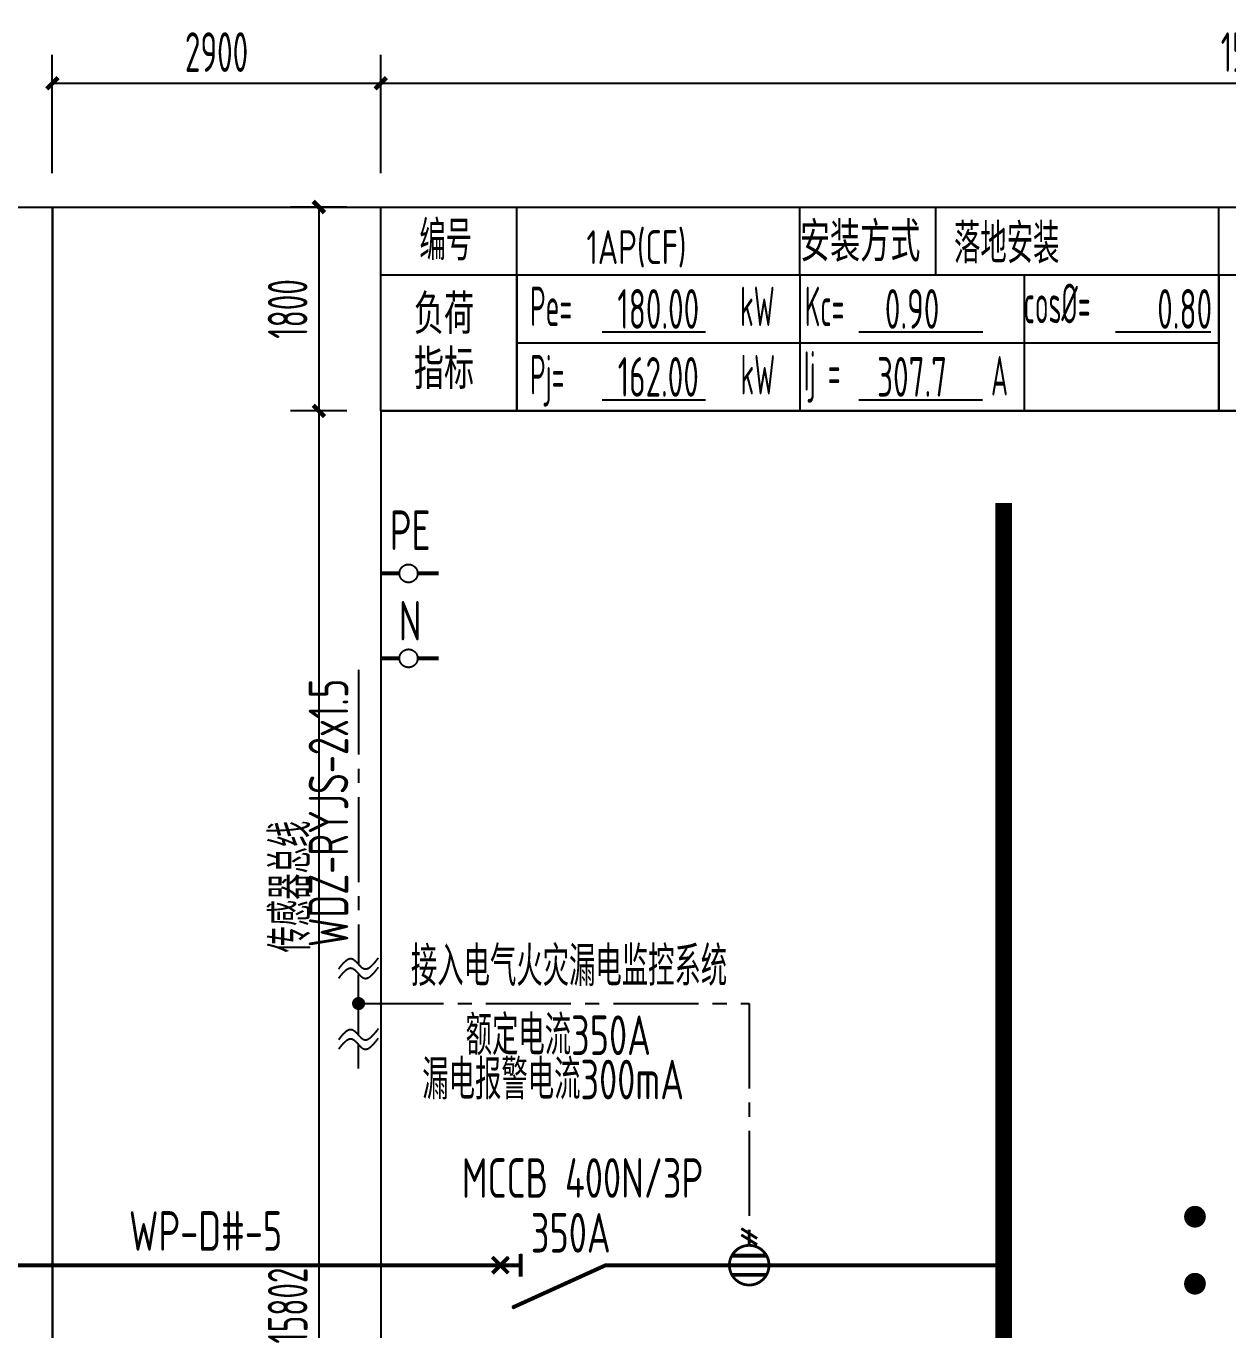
# Model space of a CAD drawing. Header units: millimetres. Extents: x -84100 to 597295, y 0 to 572785.
# Drawn here: x 363209 to 373821, y 260012 to 271526 of the extents above; entities that cross this region are included whole.
import ezdxf
from ezdxf.enums import TextEntityAlignment as Align

# ---------------------------------------------------------------- set-up
doc = ezdxf.new("R2010")
doc.units = ezdxf.units.MM
doc.header["$LTSCALE"] = 1000
doc.linetypes.add('__DASH', pattern=[0.35, 0.25, -0.1])
doc.linetypes.add('CENTER2', pattern=[1.125, 0.75, -0.125, 0.125, -0.125])
for name, color, linetype in [('D-标注', 1, 'Continuous'), ('D电气数据', 192, 'Continuous'), ('LITE_照明布线_E', 6, 'Continuous'), ('SIG_TEXT', 7, 'Continuous'), ('SYS_元件_E', 3, 'Continuous'), ('SYS_系统标注_E', 7, 'Continuous'), ('SYS_说明_E', 7, 'Continuous'), ('WIRE-照明', 1, 'Continuous'), ('电气文字', 4, 'Continuous')]:
    doc.layers.add(name, color=color, linetype=linetype)
doc.styles.add('_TEL_DIM', font='TSSDENG', dxfattribs={"width": 0.6, "height": 3.5, "bigfont": 'TSSDCHN'})
doc.styles.add('ICDA-STYLE1', font='TSSDENG.shx', dxfattribs={"width": 0.7, "bigfont": 'TSSDCHN.shx'})
doc.styles.add('ICDA-STYLE1_T3', font='TSSDENG', dxfattribs={"width": 0.6, "bigfont": 'TSSDCHN'})
doc.dimstyles.new('_TCH_ARCH&&100', dxfattribs={"dimtxt": 350, "dimasz": 100, "dimexe": 250, "dimexo": 300, "dimgap": 100, "dimtad": 1, "dimdec": 0, "dimzin": 0, "dimdsep": 46, "dimtxsty": 'ICDA-STYLE1_T3', "dimblk": 'ARCHTICK', "dimcen": 0.09, "dimclrt": 7, "dimazin": 2, "dimtfac": 1, "dimtdec": 0, "dimtix": 1, "dimtmove": 2, "dimatfit": 3, "dimfxl": 1, "dimtolj": 1, "dimtzin": 0, "dimarcsym": 0})

# ---------------------------------------------------------------- blocks, each defined once
blk = doc.blocks.new('配电箱表头')
at = {"color": 3}
for p, q in [((-18400, 1800), (0, 1800)), ((-15500, 0), (-15500, 1800)), ((-14300, 0), (-14300, 1800)), ((-11800, 1200), (-11800, 1800)), ((-10600, 1200), (-10600, 1800)), ((-8100, 0), (-8100, 1800)), ((-15500, 1200), (0, 1200)), ((-13546, 698), (-12634, 698)), ((-11279, 698), (-10184, 698)), ((-9013, 698), (-8170, 698)), ((-15500, 0), (0, 0)), ((-13546, 98), (-12634, 98)), ((-11279, 98), (-10186, 98))]:
    blk.add_line(p, q, dxfattribs=at)
at = {"color": 3, "style": '_TEL_DIM'}
for s, width, p in [('编号', 0.7, (-15159, 1328)), ('安装方式', 0.8, (-11800, 1318)), ('负荷', 0.8, (-15208, 678)), ('Pe=', 0.5, (-14182, 748)), ('kW', 0.5, (-12328, 748)), ('Kc=', 0.5, (-11757, 747)), ('cos%%C=', 0.5, (-9824, 773)), ('指标', 0.8, (-15208, 192)), ('Pj=', 0.5, (-14182, 144)), ('kW', 0.5, (-12324, 144)), ('Ij =', 0.5, (-11767, 177)), ('A', 0.5, (-10112, 135))]:
    blk.add_text(s, height=350, dxfattribs=dict(at, width=width)).set_placement(p)
blk = doc.blocks.new('ewfwefw2')
at = {"color": 2, "linetype": 'CENTER2'}
for centre in [(245, 0), (245, -750)]:
    blk.add_circle(centre, 80.1, dxfattribs=at)
at = {"layer": 'WIRE-照明', "color": 7, "linetype": 'ByBlock', "const_width": 35}
for points in [[(165, 0), (0, 0)], [(511, 0), (331, 0)], [(165, -750), (0, -750)], [(511, -750), (331, -750)]]:
    blk.add_lwpolyline(points, dxfattribs=at)
at = {"layer": 'SYS_系统标注_E', "color": 2, "style": 'ICDA-STYLE1', "width": 0.7}
for s, p in [('PE', (259, 206)), ('N', (259, -594))]:
    blk.add_text(s, height=350, dxfattribs=at).set_placement(p, align=Align.CENTER)
blk = doc.blocks.new('漏电报警')
at = {"layer": 'SYS_元件_E', "linetype": 'Continuous'}
for points, const_width in [([(-245, 324), (-105, 236)], 24.5), ([(-245, 268), (-105, 181)], 24.5), ([(-175, 175), (-175, 315)], 24.5), ([(-328, 85), (-22, 85)], 35), ([(-328, -85), (-22, -85)], 35)]:
    blk.add_lwpolyline(points, dxfattribs=dict(at, const_width=const_width))
at = {"layer": 'SYS_元件_E', "linetype": 'Continuous', "const_width": 24.5}
blk.add_lwpolyline([(-350, 0, 1), (0, 0, 1), (-350, 0)], format="xyb", close=True, dxfattribs=at)
blk = doc.blocks.new('*U62')
at = {"layer": 'SYS_说明_E', "style": 'ICDA-STYLE1', "width": 0.7}
blk.add_text('350A', height=350, dxfattribs=at).set_placement((464, 111))
blk = doc.blocks.new('$element$00000823')
for p, q in [((0, 0), (0, -0.25)), ((-0.0471, -0.1771), (0.0471, -0.0828)), ((0.0471, -0.1771), (-0.0471, -0.0828)), ((-0.25, -0.2), (0, -0.75)), ((0.0667, -0.25), (-0.0667, -0.25)), ((0, -0.75), (0, -1))]:
    blk.add_line(p, q)
at = {"const_width": 0.0233}
for points in [[(0, 0), (0, -0.25)], [(-0.0471, -0.0828), (0.0471, -0.1771)], [(-0.0471, -0.1771), (0.0471, -0.0828)], [(0, -1), (0, -0.75), (-0.25, -0.2)], [(-0.0667, -0.25), (0.0667, -0.25)]]:
    blk.add_lwpolyline(points, dxfattribs=at)
at = {"color": 7, "style": '_TEL_DIM', "flags": 1}
blk.add_attdef('S', text='', height=0.00000667, dxfattribs=at).set_placement((0, 0), align=Align.MIDDLE_CENTER)
blk = doc.blocks.new('*U56')
at = {"layer": 'SYS_元件_E', "xscale": 1500, "yscale": 1500, "zscale": 1500, "rotation": 90}
blk.add_blockref('$element$00000823', (0, 0), dxfattribs=at)
at = {"layer": 'SYS_说明_E', "style": 'ICDA-STYLE1', "width": 0.7}
blk.add_text('MCCB 400N/3P', height=350, dxfattribs=at).set_placement((920, 595), align=Align.CENTER)
blk = doc.blocks.new('*T145')
at = {"layer": 'SIG_TEXT', "color": 0, "linetype": 'ByBlock', "lineweight": -2, "transparency": 16777216}
for p, q in [((0, 0), (6200, 0)), ((0, 0), (0, -1200)), ((2500, 0), (2500, -1200)), ((4481, 0), (4481, -1200)), ((6200, 0), (6200, -1200)), ((0, -600), (6200, -600)), ((0, -1200), (6200, -1200))]:
    blk.add_line(p, q, dxfattribs=at)
at = {"layer": 'SIG_TEXT', "color": 0, "linetype": 'ByBlock', "lineweight": -3, "transparency": 16777216, "char_height": 350, "style": '_TEL_DIM'}
for s, insert, width, attachment_point in [('180.00', (1250, -300), 2380.22, 5), ('0.90', (3491, -300), 1860.96, 5), ('0.80', (6140, -300), 1599.26, 6), ('{\\C220;162.00}', (1250, -900), 2380.22, 5), ('{\\C220;307.7}', (3491, -900), 1860.96, 5)]:
    blk.add_mtext(s, dxfattribs=dict(at, insert=insert, width=width, attachment_point=attachment_point))
blk = doc.blocks.new('_ArchTick')
at = {"color": 0, "linetype": 'ByBlock', "const_width": 0.4}
blk.add_lwpolyline([(-0.5, -0.5), (0.5, 0.5)], dxfattribs=at)
blk = doc.blocks.new('*D147')
at = {"layer": 'D-标注', "color": 0, "lineweight": -2, "transparency": 16777216}
for p, q in [((363441, 270228), (363441, 271271)), ((366341, 270228), (366341, 271271)), ((363441, 271021), (366341, 271021))]:
    blk.add_line(p, q, dxfattribs=at)
at = {"layer": 'Defpoints', "color": 0, "transparency": 16777216}
for p in [(366341, 271021), (363441, 269928), (366341, 269928)]:
    blk.add_point(p, dxfattribs=at)
at = {"layer": 'D-标注', "color": 0, "lineweight": -2, "transparency": 16777216, "xscale": 100, "yscale": 100, "zscale": 100, "rotation": 180}
blk.add_blockref('_ArchTick', (363441, 271021), dxfattribs=at)
at = {"layer": 'D-标注', "color": 0, "lineweight": -2, "transparency": 16777216, "xscale": 100, "yscale": 100, "zscale": 100}
blk.add_blockref('_ArchTick', (366341, 271021), dxfattribs=at)
at = {"layer": 'D-标注', "color": 7, "transparency": 16777216, "insert": (364891, 271296), "char_height": 350, "attachment_point": 5, "style": 'ICDA-STYLE1_T3'}
blk.add_mtext('\\A1;2900', dxfattribs=at)
blk = doc.blocks.new('*D148')
at = {"layer": 'D-标注', "color": 0, "lineweight": -2, "transparency": 16777216}
for p, q in [((366341, 270228), (366341, 271271)), ((381841, 270228), (381841, 271271)), ((366341, 271021), (381841, 271021))]:
    blk.add_line(p, q, dxfattribs=at)
at = {"layer": 'Defpoints', "color": 0, "transparency": 16777216}
for p in [(381841, 271021), (366341, 269928), (381841, 269928)]:
    blk.add_point(p, dxfattribs=at)
at = {"layer": 'D-标注', "color": 0, "lineweight": -2, "transparency": 16777216, "xscale": 100, "yscale": 100, "zscale": 100, "rotation": 180}
blk.add_blockref('_ArchTick', (366341, 271021), dxfattribs=at)
at = {"layer": 'D-标注', "color": 0, "lineweight": -2, "transparency": 16777216, "xscale": 100, "yscale": 100, "zscale": 100}
blk.add_blockref('_ArchTick', (381841, 271021), dxfattribs=at)
at = {"layer": 'D-标注', "color": 7, "transparency": 16777216, "insert": (374091, 271296), "char_height": 350, "attachment_point": 5, "style": 'ICDA-STYLE1_T3'}
blk.add_mtext('\\A1;15500', dxfattribs=at)
blk = doc.blocks.new('*D149')
at = {"layer": 'D-标注', "color": 0, "lineweight": -2, "transparency": 16777216}
for p, q in [((366041, 269928), (365544, 269928)), ((365794, 269928), (365794, 268128)), ((366041, 268128), (365544, 268128))]:
    blk.add_line(p, q, dxfattribs=at)
at = {"layer": 'Defpoints', "color": 0, "transparency": 16777216}
for p in [(366341, 269928), (365794, 268128), (366341, 268128)]:
    blk.add_point(p, dxfattribs=at)
at = {"layer": 'D-标注', "color": 0, "lineweight": -2, "transparency": 16777216, "xscale": 100, "yscale": 100, "zscale": 100}
for p, rotation in [((365794, 269928), 90), ((365794, 268128), 270)]:
    blk.add_blockref('_ArchTick', p, dxfattribs=dict(at, rotation=rotation))
at = {"layer": 'D-标注', "color": 7, "transparency": 16777216, "insert": (365519, 269028), "char_height": 350, "attachment_point": 5, "rotation": 90, "style": 'ICDA-STYLE1_T3'}
blk.add_mtext('\\A1;1800', dxfattribs=at)
blk = doc.blocks.new('*D150')
at = {"layer": 'D-标注', "color": 0, "lineweight": -2, "transparency": 16777216}
for p, q in [((366041, 268128), (365544, 268128)), ((365794, 268128), (365794, 252326)), ((366041, 252326), (365544, 252326))]:
    blk.add_line(p, q, dxfattribs=at)
at = {"layer": 'Defpoints', "color": 0, "transparency": 16777216}
for p in [(366341, 268128), (365794, 252326), (366341, 252326)]:
    blk.add_point(p, dxfattribs=at)
at = {"layer": 'D-标注', "color": 0, "lineweight": -2, "transparency": 16777216, "xscale": 100, "yscale": 100, "zscale": 100}
for p, rotation in [((365794, 268128), 90), ((365794, 252326), 270)]:
    blk.add_blockref('_ArchTick', p, dxfattribs=dict(at, rotation=rotation))
at = {"layer": 'D-标注', "color": 7, "transparency": 16777216, "insert": (365519, 260227), "char_height": 350, "attachment_point": 5, "rotation": 90, "style": 'ICDA-STYLE1_T3'}
blk.add_mtext('\\A1;15802', dxfattribs=at)

msp = doc.modelspace()

# ---------------------------------------------------------------- linework, layer by layer
at = {"linetype": 'CENTER2'}
for p, q in [((366144.9, 265842.4), (366144.9, 263240.1)), ((366144.9, 262614.8), (366144.9, 263148.5)), ((366144.9, 262321.1), (366144.9, 262531.5)), ((366144.9, 262321.1), (366144.9, 262531.5))]:
    msp.add_line(p, q, dxfattribs=at)
at = {"linetype": '__DASH', "ltscale": 0.1, "const_width": 57.5}
msp.add_lwpolyline([(366116, 262894.5, 1), (366173.9, 262894.5, 1)], format="xyb", close=True, dxfattribs=at)
at = {"linetype": 'CENTER2'}
msp.add_lwpolyline([(366144.9, 262894.5), (369593.8, 262894.5), (369593.8, 260898.7)], dxfattribs=at)
for points in [[(365970.2, 263202.2, 0), (365972.2, 263204.6, 0), (365974.2, 263206.9, 0), (365976.2, 263209.3, 0), (365978.2, 263211.7, 0), (365979.2, 263214, 0), (365981.2, 263216.3, 0), (365983.2, 263218.7, 0), (365985.2, 263221, 0), (365987.2, 263223.3, 0), (365989.2, 263225.6, 0), (365991.2, 263227.9, 0), (365993.2, 263230.2, 0), (365995.2, 263232.4, 0), (365996.2, 263234.6, 0), (365998.2, 263236.8, 0), (366000.2, 263239, 0), (366002.2, 263241.2, 0), (366004.2, 263243.3, 0), (366006.2, 263245.4, 0), (366008.2, 263247.5, 0), (366010.2, 263249.6, 0), (366011.2, 263251.6, 0), (366013.2, 263253.6, 0), (366015.2, 263255.5, 0), (366017.2, 263257.5, 0), (366019.2, 263259.4, 0), (366021.2, 263261.2, 0), (366023.2, 263263, 0), (366025.2, 263264.8, 0), (366026.2, 263266.5, 0), (366028.2, 263268.2, 0), (366030.2, 263269.8, 0), (366032.2, 263271.4, 0), (366034.2, 263272.9, 0), (366036.2, 263274.4, 0), (366038.2, 263275.8, 0), (366039.2, 263277.2, 0), (366041.2, 263278.6, 0), (366043.2, 263279.8, 0), (366045.2, 263281, 0), (366047.2, 263282.2, 0), (366049.2, 263283.3, 0), (366051.2, 263284.3, 0), (366052.2, 263285.3, 0), (366054.2, 263286.2, 0), (366056.2, 263287, 0), (366058.2, 263287.8, 0), (366060.2, 263288.5, 0), (366062.2, 263289.2, 0), (366063.2, 263289.7, 0), (366065.2, 263290.2, 0), (366067.2, 263290.6, 0), (366069.2, 263290.9, 0), (366071.2, 263291.2, 0), (366073.2, 263291.4, 0), (366074.2, 263291.5, 0), (366076.2, 263291.5, 0), (366078.2, 263291.4, 0), (366080.2, 263291.3, 0), (366082.2, 263291, 0), (366083.2, 263290.7, 0), (366085.2, 263290.3, 0), (366087.2, 263289.8, 0), (366089.2, 263289.2, 0), (366091.2, 263288.5, 0), (366092.2, 263287.7, 0), (366094.2, 263286.8, 0), (366096.2, 263285.9, 0), (366098.2, 263284.9, 0), (366099.2, 263283.8, 0), (366101.2, 263282.6, 0), (366103.2, 263281.4, 0), (366105.2, 263280.1, 0), (366107.2, 263278.7, 0), (366108.2, 263277.3, 0), (366110.2, 263275.8, 0), (366112.2, 263274.3, 0), (366114.2, 263272.7, 0), (366115.2, 263271.1, 0), (366117.2, 263269.4, 0), (366119.2, 263267.7, 0), (366121.2, 263266, 0), (366122.2, 263264.2, 0), (366124.2, 263262.4, 0), (366126.2, 263260.6, 0), (366128.2, 263258.7, 0), (366130.2, 263256.9, 0), (366131.2, 263255, 0), (366133.2, 263253, 0), (366135.2, 263251.1, 0), (366137.2, 263249.2, 0), (366138.2, 263247.3, 0), (366140.2, 263245.3, 0), (366142.2, 263243.4, 0), (366144.2, 263241.4, 0), (366145.2, 263239.5, 0), (366147.2, 263237.6, 0), (366149.2, 263235.7, 0), (366151.2, 263233.8, 0), (366152.2, 263231.9, 0), (366154.2, 263230.1, 0), (366156.2, 263228.3, 0), (366158.2, 263226.5, 0), (366159.2, 263224.7, 0), (366161.2, 263223, 0), (366163.2, 263221.3, 0), (366165.2, 263219.6, 0), (366166.2, 263218, 0), (366168.2, 263216.5, 0), (366170.2, 263214.9, 0), (366172.2, 263213.5, 0), (366174.2, 263212.1, 0), (366175.2, 263210.7, 0), (366177.2, 263209.5, 0), (366179.2, 263208.2, 0), (366181.2, 263207.1, 0), (366183.2, 263206, 0), (366184.2, 263205, 0), (366186.2, 263204.1, 0), (366188.2, 263203.3, 0), (366190.2, 263202.5, 0), (366191.2, 263201.8, 0), (366193.2, 263201.2, 0), (366195.2, 263200.8, 0), (366197.2, 263200.3, 0), (366199.2, 263200, 0), (366201.2, 263199.8, 0), (366202.2, 263199.6, 0), (366204.2, 263199.5, 0), (366206.2, 263199.5, 0), (366208.2, 263199.6, 0), (366210.2, 263199.7, 0), (366211.2, 263200, 0), (366213.2, 263200.3, 0), (366215.2, 263200.6, 0), (366217.2, 263201.1, 0), (366219.2, 263201.6, 0), (366221.2, 263202.2, 0), (366223.2, 263202.8, 0), (366224.2, 263203.5, 0), (366226.2, 263204.3, 0), (366228.2, 263205.1, 0), (366230.2, 263206.1, 0), (366232.2, 263207, 0), (366234.2, 263208, 0), (366236.2, 263209.1, 0), (366237.2, 263210.3, 0), (366239.2, 263211.5, 0), (366241.2, 263212.7, 0), (366243.2, 263214, 0), (366245.2, 263215.4, 0), (366247.2, 263216.8, 0), (366249.2, 263218.2, 0), (366250.2, 263219.7, 0), (366252.2, 263221.3, 0), (366254.2, 263222.9, 0), (366256.2, 263224.5, 0), (366258.2, 263226.2, 0), (366260.2, 263227.9, 0), (366262.2, 263229.7, 0), (366264.2, 263231.5, 0), (366266.2, 263233.4, 0), (366267.2, 263235.2, 0), (366269.2, 263237.2, 0), (366271.2, 263239.1, 0), (366273.2, 263241.1, 0), (366275.2, 263243.1, 0), (366277.2, 263245.2, 0), (366279.2, 263247.2, 0), (366281.2, 263249.3, 0), (366283.2, 263251.5, 0), (366284.2, 263253.6, 0), (366286.2, 263255.8, 0), (366288.2, 263258, 0), (366290.2, 263260.2, 0), (366292.2, 263262.5, 0), (366294.2, 263264.8, 0), (366296.2, 263267, 0), (366298.2, 263269.3, 0), (366300.2, 263271.6, 0), (366302.2, 263274, 0), (366303.2, 263276.3, 0), (366305.2, 263278.7, 0), (366307.2, 263281, 0), (366309.2, 263283.4, 0), (366311.2, 263285.8, 0), (366313.2, 263288.2, 0), (366315.2, 263290.6, 0), (366317.2, 263293, 0), (366319.2, 263295.3, 0), (366321.2, 263297.7, 0)], [(365970.2, 263118.9, 0), (365972.2, 263121.3, 0), (365974.2, 263123.7, 0), (365976.2, 263126, 0), (365978.2, 263128.4, 0), (365979.2, 263130.7, 0), (365981.2, 263133.1, 0), (365983.2, 263135.4, 0), (365985.2, 263137.7, 0), (365987.2, 263140, 0), (365989.2, 263142.3, 0), (365991.2, 263144.6, 0), (365993.2, 263146.9, 0), (365995.2, 263149.1, 0), (365996.2, 263151.3, 0), (365998.2, 263153.6, 0), (366000.2, 263155.7, 0), (366002.2, 263157.9, 0), (366004.2, 263160, 0), (366006.2, 263162.2, 0), (366008.2, 263164.2, 0), (366010.2, 263166.3, 0), (366011.2, 263168.3, 0), (366013.2, 263170.3, 0), (366015.2, 263172.3, 0), (366017.2, 263174.2, 0), (366019.2, 263176.1, 0), (366021.2, 263177.9, 0), (366023.2, 263179.7, 0), (366025.2, 263181.5, 0), (366026.2, 263183.2, 0), (366028.2, 263184.9, 0), (366030.2, 263186.5, 0), (366032.2, 263188.1, 0), (366034.2, 263189.6, 0), (366036.2, 263191.1, 0), (366038.2, 263192.6, 0), (366039.2, 263193.9, 0), (366041.2, 263195.3, 0), (366043.2, 263196.5, 0), (366045.2, 263197.8, 0), (366047.2, 263198.9, 0), (366049.2, 263200, 0), (366051.2, 263201, 0), (366052.2, 263202, 0), (366054.2, 263202.9, 0), (366056.2, 263203.8, 0), (366058.2, 263204.5, 0), (366060.2, 263205.2, 0), (366062.2, 263205.9, 0), (366063.2, 263206.4, 0), (366065.2, 263206.9, 0), (366067.2, 263207.3, 0), (366069.2, 263207.7, 0), (366071.2, 263207.9, 0), (366073.2, 263208.1, 0), (366074.2, 263208.2, 0), (366076.2, 263208.2, 0), (366078.2, 263208.1, 0), (366080.2, 263208, 0), (366082.2, 263207.7, 0), (366083.2, 263207.4, 0), (366085.2, 263207, 0), (366087.2, 263206.5, 0), (366089.2, 263205.9, 0), (366091.2, 263205.2, 0), (366092.2, 263204.4, 0), (366094.2, 263203.5, 0), (366096.2, 263202.6, 0), (366098.2, 263201.6, 0), (366099.2, 263200.5, 0), (366101.2, 263199.3, 0), (366103.2, 263198.1, 0), (366105.2, 263196.8, 0), (366107.2, 263195.4, 0), (366108.2, 263194, 0), (366110.2, 263192.5, 0), (366112.2, 263191, 0), (366114.2, 263189.4, 0), (366115.2, 263187.8, 0), (366117.2, 263186.1, 0), (366119.2, 263184.4, 0), (366121.2, 263182.7, 0), (366122.2, 263180.9, 0), (366124.2, 263179.1, 0), (366126.2, 263177.3, 0), (366128.2, 263175.4, 0), (366130.2, 263173.6, 0), (366131.2, 263171.7, 0), (366133.2, 263169.8, 0), (366135.2, 263167.8, 0), (366137.2, 263165.9, 0), (366138.2, 263164, 0), (366140.2, 263162, 0), (366142.2, 263160.1, 0), (366144.2, 263158.2, 0), (366145.2, 263156.2, 0), (366147.2, 263154.3, 0), (366149.2, 263152.4, 0), (366151.2, 263150.5, 0), (366152.2, 263148.6, 0), (366154.2, 263146.8, 0), (366156.2, 263145, 0), (366158.2, 263143.2, 0), (366159.2, 263141.4, 0), (366161.2, 263139.7, 0), (366163.2, 263138, 0), (366165.2, 263136.3, 0), (366166.2, 263134.7, 0), (366168.2, 263133.2, 0), (366170.2, 263131.7, 0), (366172.2, 263130.2, 0), (366174.2, 263128.8, 0), (366175.2, 263127.5, 0), (366177.2, 263126.2, 0), (366179.2, 263125, 0), (366181.2, 263123.8, 0), (366183.2, 263122.7, 0), (366184.2, 263121.7, 0), (366186.2, 263120.8, 0), (366188.2, 263120, 0), (366190.2, 263119.2, 0), (366191.2, 263118.5, 0), (366193.2, 263118, 0), (366195.2, 263117.5, 0), (366197.2, 263117.1, 0), (366199.2, 263116.7, 0), (366201.2, 263116.5, 0), (366202.2, 263116.3, 0), (366204.2, 263116.2, 0), (366206.2, 263116.2, 0), (366208.2, 263116.3, 0), (366210.2, 263116.5, 0), (366211.2, 263116.7, 0), (366213.2, 263117, 0), (366215.2, 263117.3, 0), (366217.2, 263117.8, 0), (366219.2, 263118.3, 0), (366221.2, 263118.9, 0), (366223.2, 263119.5, 0), (366224.2, 263120.2, 0), (366226.2, 263121, 0), (366228.2, 263121.9, 0), (366230.2, 263122.8, 0), (366232.2, 263123.7, 0), (366234.2, 263124.8, 0), (366236.2, 263125.8, 0), (366237.2, 263127, 0), (366239.2, 263128.2, 0), (366241.2, 263129.4, 0), (366243.2, 263130.7, 0), (366245.2, 263132.1, 0), (366247.2, 263133.5, 0), (366249.2, 263134.9, 0), (366250.2, 263136.5, 0), (366252.2, 263138, 0), (366254.2, 263139.6, 0), (366256.2, 263141.2, 0), (366258.2, 263142.9, 0), (366260.2, 263144.7, 0), (366262.2, 263146.4, 0), (366264.2, 263148.2, 0), (366266.2, 263150.1, 0), (366267.2, 263152, 0), (366269.2, 263153.9, 0), (366271.2, 263155.8, 0), (366273.2, 263157.8, 0), (366275.2, 263159.8, 0), (366277.2, 263161.9, 0), (366279.2, 263164, 0), (366281.2, 263166.1, 0), (366283.2, 263168.2, 0), (366284.2, 263170.3, 0), (366286.2, 263172.5, 0), (366288.2, 263174.7, 0), (366290.2, 263177, 0), (366292.2, 263179.2, 0), (366294.2, 263181.5, 0), (366296.2, 263183.7, 0), (366298.2, 263186, 0), (366300.2, 263188.4, 0), (366302.2, 263190.7, 0), (366303.2, 263193, 0), (366305.2, 263195.4, 0), (366307.2, 263197.7, 0), (366309.2, 263200.1, 0), (366311.2, 263202.5, 0), (366313.2, 263204.9, 0), (366315.2, 263207.3, 0), (366317.2, 263209.7, 0), (366319.2, 263212.1, 0), (366321.2, 263214.5, 0)], [(365970.2, 262576.9, 0), (365972.2, 262579.3, 0), (365974.2, 262581.6, 0), (365976.2, 262584, 0), (365978.2, 262586.4, 0), (365979.2, 262588.7, 0), (365981.2, 262591, 0), (365983.2, 262593.4, 0), (365985.2, 262595.7, 0), (365987.2, 262598, 0), (365989.2, 262600.3, 0), (365991.2, 262602.6, 0), (365993.2, 262604.9, 0), (365995.2, 262607.1, 0), (365996.2, 262609.3, 0), (365998.2, 262611.5, 0), (366000.2, 262613.7, 0), (366002.2, 262615.9, 0), (366004.2, 262618, 0), (366006.2, 262620.1, 0), (366008.2, 262622.2, 0), (366010.2, 262624.3, 0), (366011.2, 262626.3, 0), (366013.2, 262628.3, 0), (366015.2, 262630.3, 0), (366017.2, 262632.2, 0), (366019.2, 262634.1, 0), (366021.2, 262635.9, 0), (366023.2, 262637.7, 0), (366025.2, 262639.5, 0), (366026.2, 262641.2, 0), (366028.2, 262642.9, 0), (366030.2, 262644.5, 0), (366032.2, 262646.1, 0), (366034.2, 262647.6, 0), (366036.2, 262649.1, 0), (366038.2, 262650.6, 0), (366039.2, 262651.9, 0), (366041.2, 262653.3, 0), (366043.2, 262654.5, 0), (366045.2, 262655.8, 0), (366047.2, 262656.9, 0), (366049.2, 262658, 0), (366051.2, 262659, 0), (366052.2, 262660, 0), (366054.2, 262660.9, 0), (366056.2, 262661.8, 0), (366058.2, 262662.5, 0), (366060.2, 262663.2, 0), (366062.2, 262663.9, 0), (366063.2, 262664.4, 0), (366065.2, 262664.9, 0), (366067.2, 262665.3, 0), (366069.2, 262665.7, 0), (366071.2, 262665.9, 0), (366073.2, 262666.1, 0), (366074.2, 262666.2, 0), (366076.2, 262666.2, 0), (366078.2, 262666.1, 0), (366080.2, 262666, 0), (366082.2, 262665.7, 0), (366083.2, 262665.4, 0), (366085.2, 262665, 0), (366087.2, 262664.5, 0), (366089.2, 262663.9, 0), (366091.2, 262663.2, 0), (366092.2, 262662.4, 0), (366094.2, 262661.5, 0), (366096.2, 262660.6, 0), (366098.2, 262659.6, 0), (366099.2, 262658.5, 0), (366101.2, 262657.3, 0), (366103.2, 262656.1, 0), (366105.2, 262654.8, 0), (366107.2, 262653.4, 0), (366108.2, 262652, 0), (366110.2, 262650.5, 0), (366112.2, 262649, 0), (366114.2, 262647.4, 0), (366115.2, 262645.8, 0), (366117.2, 262644.1, 0), (366119.2, 262642.4, 0), (366121.2, 262640.7, 0), (366122.2, 262638.9, 0), (366124.2, 262637.1, 0), (366126.2, 262635.3, 0), (366128.2, 262633.4, 0), (366130.2, 262631.6, 0), (366131.2, 262629.7, 0), (366133.2, 262627.8, 0), (366135.2, 262625.8, 0), (366137.2, 262623.9, 0), (366138.2, 262622, 0), (366140.2, 262620, 0), (366142.2, 262618.1, 0), (366144.2, 262616.1, 0), (366145.2, 262614.2, 0), (366147.2, 262612.3, 0), (366149.2, 262610.4, 0), (366151.2, 262608.5, 0), (366152.2, 262606.6, 0), (366154.2, 262604.8, 0), (366156.2, 262603, 0), (366158.2, 262601.2, 0), (366159.2, 262599.4, 0), (366161.2, 262597.7, 0), (366163.2, 262596, 0), (366165.2, 262594.3, 0), (366166.2, 262592.7, 0), (366168.2, 262591.2, 0), (366170.2, 262589.6, 0), (366172.2, 262588.2, 0), (366174.2, 262586.8, 0), (366175.2, 262585.4, 0), (366177.2, 262584.2, 0), (366179.2, 262582.9, 0), (366181.2, 262581.8, 0), (366183.2, 262580.7, 0), (366184.2, 262579.7, 0), (366186.2, 262578.8, 0), (366188.2, 262578, 0), (366190.2, 262577.2, 0), (366191.2, 262576.5, 0), (366193.2, 262576, 0), (366195.2, 262575.5, 0), (366197.2, 262575, 0), (366199.2, 262574.7, 0), (366201.2, 262574.5, 0), (366202.2, 262574.3, 0), (366204.2, 262574.2, 0), (366206.2, 262574.2, 0), (366208.2, 262574.3, 0), (366210.2, 262574.4, 0), (366211.2, 262574.7, 0), (366213.2, 262575, 0), (366215.2, 262575.3, 0), (366217.2, 262575.8, 0), (366219.2, 262576.3, 0), (366221.2, 262576.9, 0), (366223.2, 262577.5, 0), (366224.2, 262578.2, 0), (366226.2, 262579, 0), (366228.2, 262579.9, 0), (366230.2, 262580.8, 0), (366232.2, 262581.7, 0), (366234.2, 262582.7, 0), (366236.2, 262583.8, 0), (366237.2, 262585, 0), (366239.2, 262586.2, 0), (366241.2, 262587.4, 0), (366243.2, 262588.7, 0), (366245.2, 262590.1, 0), (366247.2, 262591.5, 0), (366249.2, 262592.9, 0), (366250.2, 262594.4, 0), (366252.2, 262596, 0), (366254.2, 262597.6, 0), (366256.2, 262599.2, 0), (366258.2, 262600.9, 0), (366260.2, 262602.6, 0), (366262.2, 262604.4, 0), (366264.2, 262606.2, 0), (366266.2, 262608.1, 0), (366267.2, 262610, 0), (366269.2, 262611.9, 0), (366271.2, 262613.8, 0), (366273.2, 262615.8, 0), (366275.2, 262617.8, 0), (366277.2, 262619.9, 0), (366279.2, 262621.9, 0), (366281.2, 262624.1, 0), (366283.2, 262626.2, 0), (366284.2, 262628.3, 0), (366286.2, 262630.5, 0), (366288.2, 262632.7, 0), (366290.2, 262634.9, 0), (366292.2, 262637.2, 0), (366294.2, 262639.5, 0), (366296.2, 262641.7, 0), (366298.2, 262644, 0), (366300.2, 262646.4, 0), (366302.2, 262648.7, 0), (366303.2, 262651, 0), (366305.2, 262653.4, 0), (366307.2, 262655.7, 0), (366309.2, 262658.1, 0), (366311.2, 262660.5, 0), (366313.2, 262662.9, 0), (366315.2, 262665.3, 0), (366317.2, 262667.7, 0), (366319.2, 262670.1, 0), (366321.2, 262672.5, 0)], [(365970.2, 262576.9, 0), (365972.2, 262579.3, 0), (365974.2, 262581.6, 0), (365976.2, 262584, 0), (365978.2, 262586.4, 0), (365979.2, 262588.7, 0), (365981.2, 262591, 0), (365983.2, 262593.4, 0), (365985.2, 262595.7, 0), (365987.2, 262598, 0), (365989.2, 262600.3, 0), (365991.2, 262602.6, 0), (365993.2, 262604.9, 0), (365995.2, 262607.1, 0), (365996.2, 262609.3, 0), (365998.2, 262611.5, 0), (366000.2, 262613.7, 0), (366002.2, 262615.9, 0), (366004.2, 262618, 0), (366006.2, 262620.1, 0), (366008.2, 262622.2, 0), (366010.2, 262624.3, 0), (366011.2, 262626.3, 0), (366013.2, 262628.3, 0), (366015.2, 262630.3, 0), (366017.2, 262632.2, 0), (366019.2, 262634.1, 0), (366021.2, 262635.9, 0), (366023.2, 262637.7, 0), (366025.2, 262639.5, 0), (366026.2, 262641.2, 0), (366028.2, 262642.9, 0), (366030.2, 262644.5, 0), (366032.2, 262646.1, 0), (366034.2, 262647.6, 0), (366036.2, 262649.1, 0), (366038.2, 262650.6, 0), (366039.2, 262651.9, 0), (366041.2, 262653.3, 0), (366043.2, 262654.5, 0), (366045.2, 262655.8, 0), (366047.2, 262656.9, 0), (366049.2, 262658, 0), (366051.2, 262659, 0), (366052.2, 262660, 0), (366054.2, 262660.9, 0), (366056.2, 262661.8, 0), (366058.2, 262662.5, 0), (366060.2, 262663.2, 0), (366062.2, 262663.9, 0), (366063.2, 262664.4, 0), (366065.2, 262664.9, 0), (366067.2, 262665.3, 0), (366069.2, 262665.7, 0), (366071.2, 262665.9, 0), (366073.2, 262666.1, 0), (366074.2, 262666.2, 0), (366076.2, 262666.2, 0), (366078.2, 262666.1, 0), (366080.2, 262666, 0), (366082.2, 262665.7, 0), (366083.2, 262665.4, 0), (366085.2, 262665, 0), (366087.2, 262664.5, 0), (366089.2, 262663.9, 0), (366091.2, 262663.2, 0), (366092.2, 262662.4, 0), (366094.2, 262661.5, 0), (366096.2, 262660.6, 0), (366098.2, 262659.6, 0), (366099.2, 262658.5, 0), (366101.2, 262657.3, 0), (366103.2, 262656.1, 0), (366105.2, 262654.8, 0), (366107.2, 262653.4, 0), (366108.2, 262652, 0), (366110.2, 262650.5, 0), (366112.2, 262649, 0), (366114.2, 262647.4, 0), (366115.2, 262645.8, 0), (366117.2, 262644.1, 0), (366119.2, 262642.4, 0), (366121.2, 262640.7, 0), (366122.2, 262638.9, 0), (366124.2, 262637.1, 0), (366126.2, 262635.3, 0), (366128.2, 262633.4, 0), (366130.2, 262631.6, 0), (366131.2, 262629.7, 0), (366133.2, 262627.8, 0), (366135.2, 262625.8, 0), (366137.2, 262623.9, 0), (366138.2, 262622, 0), (366140.2, 262620, 0), (366142.2, 262618.1, 0), (366144.2, 262616.1, 0), (366145.2, 262614.2, 0), (366147.2, 262612.3, 0), (366149.2, 262610.4, 0), (366151.2, 262608.5, 0), (366152.2, 262606.6, 0), (366154.2, 262604.8, 0), (366156.2, 262603, 0), (366158.2, 262601.2, 0), (366159.2, 262599.4, 0), (366161.2, 262597.7, 0), (366163.2, 262596, 0), (366165.2, 262594.3, 0), (366166.2, 262592.7, 0), (366168.2, 262591.2, 0), (366170.2, 262589.6, 0), (366172.2, 262588.2, 0), (366174.2, 262586.8, 0), (366175.2, 262585.4, 0), (366177.2, 262584.2, 0), (366179.2, 262582.9, 0), (366181.2, 262581.8, 0), (366183.2, 262580.7, 0), (366184.2, 262579.7, 0), (366186.2, 262578.8, 0), (366188.2, 262578, 0), (366190.2, 262577.2, 0), (366191.2, 262576.5, 0), (366193.2, 262576, 0), (366195.2, 262575.5, 0), (366197.2, 262575, 0), (366199.2, 262574.7, 0), (366201.2, 262574.5, 0), (366202.2, 262574.3, 0), (366204.2, 262574.2, 0), (366206.2, 262574.2, 0), (366208.2, 262574.3, 0), (366210.2, 262574.4, 0), (366211.2, 262574.7, 0), (366213.2, 262575, 0), (366215.2, 262575.3, 0), (366217.2, 262575.8, 0), (366219.2, 262576.3, 0), (366221.2, 262576.9, 0), (366223.2, 262577.5, 0), (366224.2, 262578.2, 0), (366226.2, 262579, 0), (366228.2, 262579.9, 0), (366230.2, 262580.8, 0), (366232.2, 262581.7, 0), (366234.2, 262582.7, 0), (366236.2, 262583.8, 0), (366237.2, 262585, 0), (366239.2, 262586.2, 0), (366241.2, 262587.4, 0), (366243.2, 262588.7, 0), (366245.2, 262590.1, 0), (366247.2, 262591.5, 0), (366249.2, 262592.9, 0), (366250.2, 262594.4, 0), (366252.2, 262596, 0), (366254.2, 262597.6, 0), (366256.2, 262599.2, 0), (366258.2, 262600.9, 0), (366260.2, 262602.6, 0), (366262.2, 262604.4, 0), (366264.2, 262606.2, 0), (366266.2, 262608.1, 0), (366267.2, 262610, 0), (366269.2, 262611.9, 0), (366271.2, 262613.8, 0), (366273.2, 262615.8, 0), (366275.2, 262617.8, 0), (366277.2, 262619.9, 0), (366279.2, 262621.9, 0), (366281.2, 262624.1, 0), (366283.2, 262626.2, 0), (366284.2, 262628.3, 0), (366286.2, 262630.5, 0), (366288.2, 262632.7, 0), (366290.2, 262634.9, 0), (366292.2, 262637.2, 0), (366294.2, 262639.5, 0), (366296.2, 262641.7, 0), (366298.2, 262644, 0), (366300.2, 262646.4, 0), (366302.2, 262648.7, 0), (366303.2, 262651, 0), (366305.2, 262653.4, 0), (366307.2, 262655.7, 0), (366309.2, 262658.1, 0), (366311.2, 262660.5, 0), (366313.2, 262662.9, 0), (366315.2, 262665.3, 0), (366317.2, 262667.7, 0), (366319.2, 262670.1, 0), (366321.2, 262672.5, 0)], [(365970.2, 262493.6, 0), (365972.2, 262496, 0), (365974.2, 262498.4, 0), (365976.2, 262500.7, 0), (365978.2, 262503.1, 0), (365979.2, 262505.4, 0), (365981.2, 262507.8, 0), (365983.2, 262510.1, 0), (365985.2, 262512.4, 0), (365987.2, 262514.7, 0), (365989.2, 262517, 0), (365991.2, 262519.3, 0), (365993.2, 262521.6, 0), (365995.2, 262523.8, 0), (365996.2, 262526, 0), (365998.2, 262528.3, 0), (366000.2, 262530.4, 0), (366002.2, 262532.6, 0), (366004.2, 262534.7, 0), (366006.2, 262536.9, 0), (366008.2, 262538.9, 0), (366010.2, 262541, 0), (366011.2, 262543, 0), (366013.2, 262545, 0), (366015.2, 262547, 0), (366017.2, 262548.9, 0), (366019.2, 262550.8, 0), (366021.2, 262552.6, 0), (366023.2, 262554.4, 0), (366025.2, 262556.2, 0), (366026.2, 262557.9, 0), (366028.2, 262559.6, 0), (366030.2, 262561.2, 0), (366032.2, 262562.8, 0), (366034.2, 262564.3, 0), (366036.2, 262565.8, 0), (366038.2, 262567.3, 0), (366039.2, 262568.7, 0), (366041.2, 262570, 0), (366043.2, 262571.3, 0), (366045.2, 262572.5, 0), (366047.2, 262573.6, 0), (366049.2, 262574.7, 0), (366051.2, 262575.8, 0), (366052.2, 262576.7, 0), (366054.2, 262577.6, 0), (366056.2, 262578.5, 0), (366058.2, 262579.2, 0), (366060.2, 262579.9, 0), (366062.2, 262580.6, 0), (366063.2, 262581.1, 0), (366065.2, 262581.6, 0), (366067.2, 262582, 0), (366069.2, 262582.4, 0), (366071.2, 262582.6, 0), (366073.2, 262582.8, 0), (366074.2, 262582.9, 0), (366076.2, 262582.9, 0), (366078.2, 262582.8, 0), (366080.2, 262582.7, 0), (366082.2, 262582.4, 0), (366083.2, 262582.1, 0), (366085.2, 262581.7, 0), (366087.2, 262581.2, 0), (366089.2, 262580.6, 0), (366091.2, 262579.9, 0), (366092.2, 262579.1, 0), (366094.2, 262578.2, 0), (366096.2, 262577.3, 0), (366098.2, 262576.3, 0), (366099.2, 262575.2, 0), (366101.2, 262574, 0), (366103.2, 262572.8, 0), (366105.2, 262571.5, 0), (366107.2, 262570.1, 0), (366108.2, 262568.7, 0), (366110.2, 262567.2, 0), (366112.2, 262565.7, 0), (366114.2, 262564.1, 0), (366115.2, 262562.5, 0), (366117.2, 262560.9, 0), (366119.2, 262559.2, 0), (366121.2, 262557.4, 0), (366122.2, 262555.6, 0), (366124.2, 262553.8, 0), (366126.2, 262552, 0), (366128.2, 262550.1, 0), (366130.2, 262548.3, 0), (366131.2, 262546.4, 0), (366133.2, 262544.5, 0), (366135.2, 262542.5, 0), (366137.2, 262540.6, 0), (366138.2, 262538.7, 0), (366140.2, 262536.7, 0), (366142.2, 262534.8, 0), (366144.2, 262532.9, 0), (366145.2, 262530.9, 0), (366147.2, 262529, 0), (366149.2, 262527.1, 0), (366151.2, 262525.2, 0), (366152.2, 262523.3, 0), (366154.2, 262521.5, 0), (366156.2, 262519.7, 0), (366158.2, 262517.9, 0), (366159.2, 262516.1, 0), (366161.2, 262514.4, 0), (366163.2, 262512.7, 0), (366165.2, 262511, 0), (366166.2, 262509.4, 0), (366168.2, 262507.9, 0), (366170.2, 262506.4, 0), (366172.2, 262504.9, 0), (366174.2, 262503.5, 0), (366175.2, 262502.2, 0), (366177.2, 262500.9, 0), (366179.2, 262499.7, 0), (366181.2, 262498.5, 0), (366183.2, 262497.4, 0), (366184.2, 262496.4, 0), (366186.2, 262495.5, 0), (366188.2, 262494.7, 0), (366190.2, 262493.9, 0), (366191.2, 262493.3, 0), (366193.2, 262492.7, 0), (366195.2, 262492.2, 0), (366197.2, 262491.8, 0), (366199.2, 262491.4, 0), (366201.2, 262491.2, 0), (366202.2, 262491, 0), (366204.2, 262490.9, 0), (366206.2, 262490.9, 0), (366208.2, 262491, 0), (366210.2, 262491.2, 0), (366211.2, 262491.4, 0), (366213.2, 262491.7, 0), (366215.2, 262492.1, 0), (366217.2, 262492.5, 0), (366219.2, 262493, 0), (366221.2, 262493.6, 0), (366223.2, 262494.2, 0), (366224.2, 262494.9, 0), (366226.2, 262495.7, 0), (366228.2, 262496.6, 0), (366230.2, 262497.5, 0), (366232.2, 262498.4, 0), (366234.2, 262499.5, 0), (366236.2, 262500.5, 0), (366237.2, 262501.7, 0), (366239.2, 262502.9, 0), (366241.2, 262504.1, 0), (366243.2, 262505.4, 0), (366245.2, 262506.8, 0), (366247.2, 262508.2, 0), (366249.2, 262509.7, 0), (366250.2, 262511.2, 0), (366252.2, 262512.7, 0), (366254.2, 262514.3, 0), (366256.2, 262516, 0), (366258.2, 262517.6, 0), (366260.2, 262519.4, 0), (366262.2, 262521.1, 0), (366264.2, 262522.9, 0), (366266.2, 262524.8, 0), (366267.2, 262526.7, 0), (366269.2, 262528.6, 0), (366271.2, 262530.5, 0), (366273.2, 262532.5, 0), (366275.2, 262534.5, 0), (366277.2, 262536.6, 0), (366279.2, 262538.7, 0), (366281.2, 262540.8, 0), (366283.2, 262542.9, 0), (366284.2, 262545.1, 0), (366286.2, 262547.2, 0), (366288.2, 262549.4, 0), (366290.2, 262551.7, 0), (366292.2, 262553.9, 0), (366294.2, 262556.2, 0), (366296.2, 262558.5, 0), (366298.2, 262560.8, 0), (366300.2, 262563.1, 0), (366302.2, 262565.4, 0), (366303.2, 262567.7, 0), (366305.2, 262570.1, 0), (366307.2, 262572.5, 0), (366309.2, 262574.8, 0), (366311.2, 262577.2, 0), (366313.2, 262579.6, 0), (366315.2, 262582, 0), (366317.2, 262584.4, 0), (366319.2, 262586.8, 0), (366321.2, 262589.2, 0)], [(365970.2, 262493.6, 0), (365972.2, 262496, 0), (365974.2, 262498.4, 0), (365976.2, 262500.7, 0), (365978.2, 262503.1, 0), (365979.2, 262505.4, 0), (365981.2, 262507.8, 0), (365983.2, 262510.1, 0), (365985.2, 262512.4, 0), (365987.2, 262514.7, 0), (365989.2, 262517, 0), (365991.2, 262519.3, 0), (365993.2, 262521.6, 0), (365995.2, 262523.8, 0), (365996.2, 262526, 0), (365998.2, 262528.3, 0), (366000.2, 262530.4, 0), (366002.2, 262532.6, 0), (366004.2, 262534.7, 0), (366006.2, 262536.9, 0), (366008.2, 262538.9, 0), (366010.2, 262541, 0), (366011.2, 262543, 0), (366013.2, 262545, 0), (366015.2, 262547, 0), (366017.2, 262548.9, 0), (366019.2, 262550.8, 0), (366021.2, 262552.6, 0), (366023.2, 262554.4, 0), (366025.2, 262556.2, 0), (366026.2, 262557.9, 0), (366028.2, 262559.6, 0), (366030.2, 262561.2, 0), (366032.2, 262562.8, 0), (366034.2, 262564.3, 0), (366036.2, 262565.8, 0), (366038.2, 262567.3, 0), (366039.2, 262568.7, 0), (366041.2, 262570, 0), (366043.2, 262571.3, 0), (366045.2, 262572.5, 0), (366047.2, 262573.6, 0), (366049.2, 262574.7, 0), (366051.2, 262575.8, 0), (366052.2, 262576.7, 0), (366054.2, 262577.6, 0), (366056.2, 262578.5, 0), (366058.2, 262579.2, 0), (366060.2, 262579.9, 0), (366062.2, 262580.6, 0), (366063.2, 262581.1, 0), (366065.2, 262581.6, 0), (366067.2, 262582, 0), (366069.2, 262582.4, 0), (366071.2, 262582.6, 0), (366073.2, 262582.8, 0), (366074.2, 262582.9, 0), (366076.2, 262582.9, 0), (366078.2, 262582.8, 0), (366080.2, 262582.7, 0), (366082.2, 262582.4, 0), (366083.2, 262582.1, 0), (366085.2, 262581.7, 0), (366087.2, 262581.2, 0), (366089.2, 262580.6, 0), (366091.2, 262579.9, 0), (366092.2, 262579.1, 0), (366094.2, 262578.2, 0), (366096.2, 262577.3, 0), (366098.2, 262576.3, 0), (366099.2, 262575.2, 0), (366101.2, 262574, 0), (366103.2, 262572.8, 0), (366105.2, 262571.5, 0), (366107.2, 262570.1, 0), (366108.2, 262568.7, 0), (366110.2, 262567.2, 0), (366112.2, 262565.7, 0), (366114.2, 262564.1, 0), (366115.2, 262562.5, 0), (366117.2, 262560.9, 0), (366119.2, 262559.2, 0), (366121.2, 262557.4, 0), (366122.2, 262555.6, 0), (366124.2, 262553.8, 0), (366126.2, 262552, 0), (366128.2, 262550.1, 0), (366130.2, 262548.3, 0), (366131.2, 262546.4, 0), (366133.2, 262544.5, 0), (366135.2, 262542.5, 0), (366137.2, 262540.6, 0), (366138.2, 262538.7, 0), (366140.2, 262536.7, 0), (366142.2, 262534.8, 0), (366144.2, 262532.9, 0), (366145.2, 262530.9, 0), (366147.2, 262529, 0), (366149.2, 262527.1, 0), (366151.2, 262525.2, 0), (366152.2, 262523.3, 0), (366154.2, 262521.5, 0), (366156.2, 262519.7, 0), (366158.2, 262517.9, 0), (366159.2, 262516.1, 0), (366161.2, 262514.4, 0), (366163.2, 262512.7, 0), (366165.2, 262511, 0), (366166.2, 262509.4, 0), (366168.2, 262507.9, 0), (366170.2, 262506.4, 0), (366172.2, 262504.9, 0), (366174.2, 262503.5, 0), (366175.2, 262502.2, 0), (366177.2, 262500.9, 0), (366179.2, 262499.7, 0), (366181.2, 262498.5, 0), (366183.2, 262497.4, 0), (366184.2, 262496.4, 0), (366186.2, 262495.5, 0), (366188.2, 262494.7, 0), (366190.2, 262493.9, 0), (366191.2, 262493.3, 0), (366193.2, 262492.7, 0), (366195.2, 262492.2, 0), (366197.2, 262491.8, 0), (366199.2, 262491.4, 0), (366201.2, 262491.2, 0), (366202.2, 262491, 0), (366204.2, 262490.9, 0), (366206.2, 262490.9, 0), (366208.2, 262491, 0), (366210.2, 262491.2, 0), (366211.2, 262491.4, 0), (366213.2, 262491.7, 0), (366215.2, 262492.1, 0), (366217.2, 262492.5, 0), (366219.2, 262493, 0), (366221.2, 262493.6, 0), (366223.2, 262494.2, 0), (366224.2, 262494.9, 0), (366226.2, 262495.7, 0), (366228.2, 262496.6, 0), (366230.2, 262497.5, 0), (366232.2, 262498.4, 0), (366234.2, 262499.5, 0), (366236.2, 262500.5, 0), (366237.2, 262501.7, 0), (366239.2, 262502.9, 0), (366241.2, 262504.1, 0), (366243.2, 262505.4, 0), (366245.2, 262506.8, 0), (366247.2, 262508.2, 0), (366249.2, 262509.7, 0), (366250.2, 262511.2, 0), (366252.2, 262512.7, 0), (366254.2, 262514.3, 0), (366256.2, 262516, 0), (366258.2, 262517.6, 0), (366260.2, 262519.4, 0), (366262.2, 262521.1, 0), (366264.2, 262522.9, 0), (366266.2, 262524.8, 0), (366267.2, 262526.7, 0), (366269.2, 262528.6, 0), (366271.2, 262530.5, 0), (366273.2, 262532.5, 0), (366275.2, 262534.5, 0), (366277.2, 262536.6, 0), (366279.2, 262538.7, 0), (366281.2, 262540.8, 0), (366283.2, 262542.9, 0), (366284.2, 262545.1, 0), (366286.2, 262547.2, 0), (366288.2, 262549.4, 0), (366290.2, 262551.7, 0), (366292.2, 262553.9, 0), (366294.2, 262556.2, 0), (366296.2, 262558.5, 0), (366298.2, 262560.8, 0), (366300.2, 262563.1, 0), (366302.2, 262565.4, 0), (366303.2, 262567.7, 0), (366305.2, 262570.1, 0), (366307.2, 262572.5, 0), (366309.2, 262574.8, 0), (366311.2, 262577.2, 0), (366313.2, 262579.6, 0), (366315.2, 262582, 0), (366317.2, 262584.4, 0), (366319.2, 262586.8, 0), (366321.2, 262589.2, 0)]]:
    msp.add_polyline3d(points)
at = {"layer": 'D电气数据', "color": 175}
for points in [[(357128.6, 269928.1), (363441.1, 269928.1), (363441.1, 252326), (357128.6, 252326)], [(363441.1, 269928.1), (381841.1, 269928.1), (381841.1, 252326), (363441.1, 252326)], [(366341.1, 252326), (374941.5, 252326), (374941.5, 268128.1), (366341.1, 268128.1)]]:
    msp.add_lwpolyline(points, close=True, dxfattribs=at)
at = {"layer": 'LITE_照明布线_E', "linetype": 'ByBlock', "const_width": 150}
msp.add_lwpolyline([(371840.6, 267315.2), (371840.6, 252747.4)], dxfattribs=at)
at = {"layer": 'SYS_元件_E', "const_width": 96}
for points in [[(373481.7, 261012, 1), (373577.7, 261012, 1)], [(373481.7, 260420.2, 1), (373577.7, 260420.2, 1)]]:
    msp.add_lwpolyline(points, format="xyb", close=True, dxfattribs=at)
at = {"layer": 'WIRE-照明', "color": 7, "linetype": 'ByBlock', "const_width": 35}
for points in [[(363441.1, 260583.7), (359905.4, 260583.7)], [(366517.9, 260583.7), (363441.1, 260583.7)], [(366516.9, 260583.7), (367202.1, 260583.7)], [(368516.8, 260583.7), (371840.6, 260583.7)]]:
    msp.add_lwpolyline(points, dxfattribs=at)

# ---------------------------------------------------------------- block references
at = {"color": 0}
msp.add_blockref('配电箱表头', (381841.1, 268128.1), dxfattribs=at)
msp.add_blockref('*T145', (367541.1, 269328.1))
at = {"color": 2, "linetype": 'CENTER2'}
msp.add_blockref('漏电报警', (369768.8, 260583.7), dxfattribs=at)
at = {"layer": 'SYS_元件_E'}
for name in ['*U56', '*U62']:
    msp.add_blockref(name, (367202.1, 260583.7), dxfattribs=at)
at = {"layer": 'SYS_系统标注_E'}
msp.add_blockref('ewfwefw2', (366341.1, 266692.4), dxfattribs=at)

# ---------------------------------------------------------------- texts
at = {"layer": 'SYS_系统标注_E', "color": 0, "style": 'ICDA-STYLE1', "width": 0.7}
for s, height, p in [('落地安装', 350, (371402.1, 269430.8)), ('1AP(CF)', 300, (368157.1, 269423.6))]:
    msp.add_text(s, height=height, dxfattribs=at).set_placement(p)
for s, p in [('WDZ-RYJS-2x1.5', (366053.9, 263393.3)), ('传感器总线', (365718.6, 263344.8))]:
    msp.add_text(s, height=350, rotation=90, dxfattribs=at).set_placement(p)
at = {"layer": 'SYS_系统标注_E', "color": 2, "style": 'ICDA-STYLE1', "width": 0.7}
for s, p in [('接入电气火灾漏电监控系统', (368003.1, 263049.3)), ('额定电流350A', (367908.3, 262439.3)), ('漏电报警电流300mA', (367863.2, 262048.1))]:
    msp.add_text(s, height=350, dxfattribs=at).set_placement(p, align=Align.CENTER)
at = {"layer": '电气文字', "color": 3, "style": 'ICDA-STYLE1', "width": 0.7}
msp.add_text('WP-D#-5', height=350, dxfattribs=at).set_placement((364117.2, 260710.9))

# ---------------------------------------------------------------- dimensions: what is measured, and where the dimension line sits
at = {"layer": 'D-标注'}
for base, p1, p2, picture, middle in [((366341.1, 271021.2), (363441.1, 269928.1), (366341.1, 269928.1), '*D147', (364891.1, 271296.2)), ((381841.1, 271021.2), (366341.1, 269928.1), (381841.1, 269928.1), '*D148', (374091.1, 271296.2))]:
    dim = msp.add_linear_dim(base=base, p1=p1, p2=p2, dimstyle='_TCH_ARCH&&100', dxfattribs=at)
    dim.commit()
    dim.dimension.update_dxf_attribs({"geometry": picture, "text_midpoint": middle})
for base, p1, p2, picture, middle in [((365794.3, 268128.1), (366341.1, 269928.1), (366341.1, 268128.1), '*D149', (365519.3, 269028.1)), ((365794.3, 252326), (366341.1, 268128.1), (366341.1, 252326), '*D150', (365519.3, 260227))]:
    dim = msp.add_linear_dim(base=base, p1=p1, p2=p2, angle=90, dimstyle='_TCH_ARCH&&100', dxfattribs=at)
    dim.commit()
    dim.dimension.update_dxf_attribs({"geometry": picture, "text_midpoint": middle})

doc.saveas('drawing.dxf')
